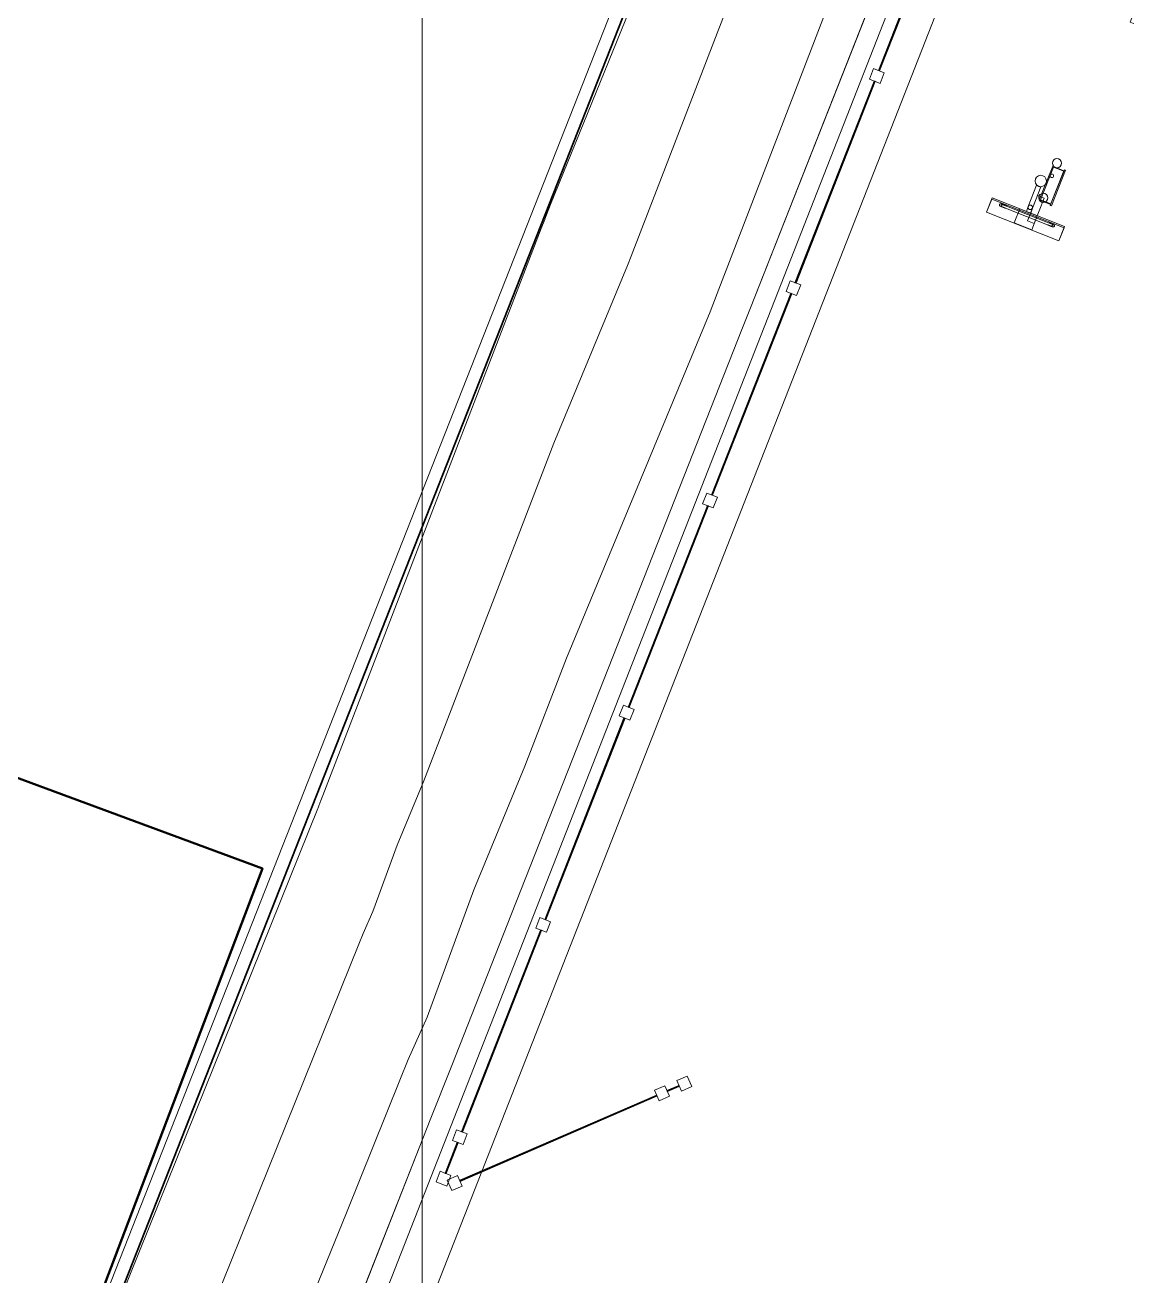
# Model space of a CAD drawing. Header units: metres. Extents: x -207 to 246, y -187 to 169.
# Drawn here: x -52 to -47.17, y -29.85 to -24.36 of the extents above; entities that cross this region are included whole.
import ezdxf

# ---------------------------------------------------------------- set-up
doc = ezdxf.new("R2010")
doc.units = ezdxf.units.M
doc.linetypes.add('Dash', pattern=[0.006, 0.003, -0.003])
for name, color, linetype, lineweight in [('A-GLAZ-CWMG', 7, 'Continuous', 9), ('C-TOPO', 7, 'Continuous', 9), ('C-TOPO-MAJR', 7, 'Continuous', 35), ('C-TOPO-MINR', 7, 'Continuous', 9), ('CERCO INTERIOR', 7, 'Continuous', 9), ('edificios', 7, 'Continuous', 50), ('grilla', 7, 'Continuous', 9), ('P-SANR-FIXT', 7, 'Continuous', 9), ('P-SANR-FIXT-HDLN', 7, 'Dash', 9), ('solera', 7, 'Continuous', 35)]:
    doc.layers.add(name, color=color, linetype=linetype, lineweight=lineweight)
doc.layers.add('PR10-ARQ-PL-001-Emplazamiento-C-1_dwg', color=7, linetype='Continuous', lineweight=9, true_color=0x767676)

# ---------------------------------------------------------------- blocks, each defined once
blk = doc.blocks.new('Circular Mullion - 5mm-2127248-PLANTA SUPERFICIES')
at = {"layer": 'A-GLAZ-CWMG'}
for p, q in [((-107.6478, -45.3968), (-107.9974, -46.2801)), ((-107.6455, -45.3977), (-107.9951, -46.281)), ((-107.9951, -46.281), (-107.6455, -45.3977)), ((-107.9927, -46.2819), (-107.6432, -45.3986)), ((-107.6455, -45.3977), (-107.6478, -45.3968)), ((-107.6432, -45.3986), (-107.6455, -45.3977)), ((-107.9974, -46.2801), (-107.9951, -46.281)), ((-107.9951, -46.281), (-107.9927, -46.2819))]:
    blk.add_line(p, q, dxfattribs=at)
blk = doc.blocks.new('Circular Mullion - 5mm-2146327-PLANTA SUPERFICIES')
at = {"layer": 'A-GLAZ-CWMG'}
for p, q in [((-50.1042, -29.2635), (-50.1575, -29.3991)), ((-50.1552, -29.4), (-50.1019, -29.2644)), ((-50.1019, -29.2644), (-50.1552, -29.4)), ((-50.1529, -29.401), (-50.0996, -29.2653)), ((-50.1019, -29.2644), (-50.1042, -29.2635)), ((-50.0996, -29.2653), (-50.1019, -29.2644)), ((-50.1575, -29.3991), (-50.1552, -29.4)), ((-50.1552, -29.4), (-50.1529, -29.401))]:
    blk.add_line(p, q, dxfattribs=at)
blk = doc.blocks.new('Rectangular Mullion - 50 x 50 mm-2128568-PLANTA SUPERFICIES')
at = {"layer": 'A-GLAZ-CWMG'}
for p, q in [((0.025, 0.025), (-0.025, 0.025)), ((-0.025, 0.025), (-0.025, -0.025)), ((0.025, -0.025), (0.025, 0.025)), ((-0.025, -0.025), (0.025, -0.025))]:
    blk.add_line(p, q, dxfattribs=at)
blk = doc.blocks.new('Rectangular Mullion - 50 x 50 mm-2128569-PLANTA SUPERFICIES')
at = {"layer": 'A-GLAZ-CWMG'}
for p, q in [((-0.025, -0.025), (-0.025, 0.025)), ((-0.025, 0.025), (0.025, 0.025)), ((0.025, 0.025), (0.025, -0.025)), ((0.025, -0.025), (-0.025, -0.025))]:
    blk.add_line(p, q, dxfattribs=at)
blk = doc.blocks.new('Quad Corner Mullion - 50x50 mm-2128572-PLANTA SUPERFICIES')
at = {"layer": 'A-GLAZ-CWMG'}
for p, q in [((0.025, 0.025), (-0.025, 0.025)), ((-0.025, 0.025), (-0.025, -0.025)), ((0.025, -0.025), (0.025, 0.025)), ((-0.025, -0.025), (0.025, -0.025))]:
    blk.add_line(p, q, dxfattribs=at)
blk = doc.blocks.new('Quad Corner Mullion - 50x50 mm-2128573-PLANTA SUPERFICIES')
at = {"layer": 'A-GLAZ-CWMG'}
for p, q in [((-0.025, -0.025), (-0.025, 0.025)), ((-0.025, 0.025), (0.025, 0.025)), ((0.025, 0.025), (0.025, -0.025)), ((0.025, -0.025), (-0.025, -0.025))]:
    blk.add_line(p, q, dxfattribs=at)
blk = doc.blocks.new('Quad Corner Mullion - 50x50 mm-2128574-PLANTA SUPERFICIES')
at = {"layer": 'A-GLAZ-CWMG'}
for p, q in [((0.025, 0.025), (-0.025, 0.025)), ((-0.025, 0.025), (-0.025, -0.025)), ((0.025, -0.025), (0.025, 0.025)), ((-0.025, -0.025), (0.025, -0.025))]:
    blk.add_line(p, q, dxfattribs=at)
blk = doc.blocks.new('Quad Corner Mullion - 50x50 mm-2128575-PLANTA SUPERFICIES')
at = {"layer": 'A-GLAZ-CWMG'}
for p, q in [((-0.025, -0.025), (-0.025, 0.025)), ((-0.025, 0.025), (0.025, 0.025)), ((0.025, 0.025), (0.025, -0.025)), ((0.025, -0.025), (-0.025, -0.025))]:
    blk.add_line(p, q, dxfattribs=at)
blk = doc.blocks.new('Circular Mullion - 5mm-2137421-PLANTA SUPERFICIES')
at = {"layer": 'A-GLAZ-CWMG'}
for p, q in [((-71.7438, -63.4451), (-72.4604, -64.0551)), ((-72.4587, -64.057), (-71.7422, -63.447)), ((-71.7422, -63.447), (-72.4587, -64.057)), ((-72.4571, -64.0589), (-71.7406, -63.4489)), ((-71.7422, -63.447), (-71.7438, -63.4451)), ((-71.7406, -63.4489), (-71.7422, -63.447)), ((-72.4604, -64.0551), (-72.4587, -64.057)), ((-72.4587, -64.057), (-72.4571, -64.0589))]:
    blk.add_line(p, q, dxfattribs=at)
blk = doc.blocks.new('Circular Mullion - 5mm-2146127-PLANTA SUPERFICIES')
at = {"layer": 'A-GLAZ-CWMG'}
for p, q in [((-49.1318, -29.014), (-49.1839, -29.0365)), ((-49.1308, -29.0162), (-49.1829, -29.0388)), ((-49.1829, -29.0388), (-49.1308, -29.0162)), ((-49.1308, -29.0162), (-49.1318, -29.014)), ((-49.1298, -29.0185), (-49.1308, -29.0162)), ((-49.1839, -29.0365), (-49.1829, -29.0388)), ((-49.1829, -29.0388), (-49.1819, -29.0411)), ((-49.1819, -29.0411), (-49.1298, -29.0185))]:
    blk.add_line(p, q, dxfattribs=at)
blk = doc.blocks.new('M_Tuberia Control-01 - M_Tuberia Control-01-2163993-PLANTA SUPERFICIES')
at = {"layer": 'P-SANR-FIXT'}
for p, q in [((0.1525, 0.1709), (0.1475, 0.1709)), ((0.1475, 0.1709), (0.2138, 0.1709)), ((0.1475, 0.1709), (0.1475, -0.1709)), ((0.1475, 0.1709), (0.1475, -0.1709)), ((0.2138, 0.1709), (0.1525, 0.1709)), ((0.1525, 0.1709), (0.1525, -0.1709)), ((0.1525, 0.1709), (0.1525, -0.1709)), ((0.2138, -0.1709), (0.2138, 0.1709)), ((0.2138, 0.1709), (0.2138, -0.1709)), ((0.1575, 0.1225), (0.1575, -0.1228)), ((0.1675, -0.1228), (0.1675, 0.1225)), ((0.0845, 0.0836), (-0.0845, 0.0836)), ((-0.0845, 0.0836), (0.0845, 0.0836)), ((-0.0845, 0.0836), (-0.0845, 0.0784)), ((-0.0845, 0.0836), (-0.0845, 0.0784)), ((0.0845, 0.0784), (-0.0845, 0.0784)), ((-0.0845, 0.0784), (0.0845, 0.0784)), ((-0.0795, 0.0784), (0.0795, 0.0784)), ((0.0795, 0.0784), (-0.0795, 0.0784)), ((-0.0795, 0.025), (-0.0795, 0.0784)), ((-0.0795, 0.0784), (-0.0795, 0.025)), ((-0.077, 0.0784), (-0.077, 0.0294)), ((-0.077, 0.0294), (-0.077, 0.0784)), ((0.077, 0.0784), (-0.077, 0.0784)), ((-0.077, 0.0784), (0.077, 0.0784)), ((0.077, 0.0294), (0.077, 0.0784)), ((0.077, 0.0294), (0.077, 0.0784)), ((0.0795, 0.0784), (0.0795, 0.025)), ((0.0795, 0.0784), (0.0795, 0.025)), ((0.0845, 0.0784), (0.0845, 0.0836)), ((0.0845, 0.0836), (0.0845, 0.0784)), ((0.1573, 0.099), (0.1573, -0.0993)), ((0.1677, -0.0993), (0.1677, 0.099)), ((-0.0795, 0.025), (0.0795, 0.025)), ((0.0795, 0.025), (-0.0795, 0.025)), ((-0.077, 0.0294), (0.077, 0.0294)), ((0.077, 0.0294), (-0.077, 0.0294)), ((0.1244, 0.01), (0.0229, 0.01)), ((0.1244, 0.01), (0.0229, 0.01)), ((0.1841, 0.0423), (0.0646, 0.0423)), ((0.0646, 0.0423), (0.1841, 0.0423)), ((0.0646, 0.0423), (0.0646, 0.0103)), ((0.0646, 0.0423), (0.0646, 0.0103)), ((0.1841, 0.0103), (0.0646, 0.0103)), ((0.0646, 0.0103), (0.1841, 0.0103)), ((0.1475, 0.0111), (0.1244, 0.0111)), ((0.1244, 0.0111), (0.1244, 0.01)), ((0.2138, 0.0423), (0.1475, 0.0423)), ((0.1475, 0.0423), (0.2138, 0.0423)), ((0.1475, 0.0423), (0.1475, -0.0401)), ((0.1475, 0.0423), (0.1475, -0.0401)), ((0.1475, 0.0011), (0.1475, 0.0111)), ((0.1475, -0.0089), (0.1475, 0.0011)), ((0.1841, 0.0103), (0.1841, 0.0423)), ((0.1841, 0.0423), (0.1841, 0.0103)), ((0.2138, -0.0401), (0.2138, 0.0423)), ((0.2138, 0.0423), (0.2138, -0.0401)), ((0.0229, -0.01), (0.1244, -0.01)), ((0.0229, -0.01), (0.1244, -0.01)), ((0.129, -0.0089), (0.1475, -0.0089)), ((0.2138, -0.0401), (0.1475, -0.0401)), ((0.1475, -0.0401), (0.2138, -0.0401)), ((0.2138, -0.1709), (0.1475, -0.1709)), ((0.1475, -0.1709), (0.1525, -0.1709)), ((0.1525, -0.1709), (0.2138, -0.1709))]:
    blk.add_line(p, q, dxfattribs=at)
at = {"layer": 'P-SANR-FIXT', "flags": 128}
for points in [[(0.1573, 0.124), (0.1573, 0.124), (0.1573, 0.1239), (0.1573, 0.1238), (0.1573, 0.1237), (0.1573, 0.1235), (0.1573, 0.1233), (0.1573, 0.123), (0.1573, 0.1227), (0.1573, 0.1224), (0.1573, 0.122), (0.1573, 0.1216), (0.1573, 0.1212), (0.1573, 0.1207), (0.1573, 0.1202), (0.1573, 0.1196), (0.1573, 0.1191), (0.1573, 0.1184), (0.1573, 0.1178), (0.1573, 0.1171), (0.1573, 0.1164), (0.1573, 0.1157), (0.1573, 0.1149), (0.1573, 0.1142), (0.1573, 0.1133), (0.1573, 0.1125), (0.1573, 0.1117), (0.1573, 0.1108), (0.1573, 0.1099), (0.1573, 0.109), (0.1573, 0.1081), (0.1573, 0.1071), (0.1573, 0.1062), (0.1573, 0.1052), (0.1573, 0.1042), (0.1573, 0.1033), (0.1573, 0.1023), (0.1573, 0.1013), (0.1573, 0.1003), (0.1573, 0.0993), (0.1573, 0.099)], [(0.1677, 0.099), (0.1677, 0.1), (0.1677, 0.101), (0.1677, 0.102), (0.1677, 0.103), (0.1677, 0.104), (0.1677, 0.1049), (0.1677, 0.1059), (0.1677, 0.1069), (0.1677, 0.1078), (0.1677, 0.1087), (0.1677, 0.1097), (0.1677, 0.1105), (0.1677, 0.1114), (0.1677, 0.1123), (0.1677, 0.1131), (0.1677, 0.1139), (0.1677, 0.1147), (0.1677, 0.1155), (0.1677, 0.1162), (0.1677, 0.1169), (0.1677, 0.1176), (0.1677, 0.1183), (0.1677, 0.1189), (0.1677, 0.1195), (0.1677, 0.12), (0.1677, 0.1206), (0.1677, 0.1211), (0.1677, 0.1215), (0.1677, 0.1219), (0.1677, 0.1223), (0.1677, 0.1226), (0.1677, 0.123), (0.1677, 0.1232), (0.1677, 0.1235), (0.1677, 0.1236), (0.1677, 0.1238), (0.1677, 0.1239), (0.1677, 0.124), (0.1677, 0.124)], [(0.1573, -0.0993), (0.1573, -0.1003), (0.1573, -0.1013), (0.1573, -0.1023), (0.1573, -0.1033), (0.1573, -0.1042), (0.1573, -0.1052), (0.1573, -0.1062), (0.1573, -0.1071), (0.1573, -0.1081), (0.1573, -0.109), (0.1573, -0.1099), (0.1573, -0.1108), (0.1573, -0.1117), (0.1573, -0.1126), (0.1573, -0.1134), (0.1573, -0.1142), (0.1573, -0.115), (0.1573, -0.1158), (0.1573, -0.1165), (0.1573, -0.1172), (0.1573, -0.1179), (0.1573, -0.1185), (0.1573, -0.1192), (0.1573, -0.1198), (0.1573, -0.1203), (0.1573, -0.1208), (0.1573, -0.1213), (0.1573, -0.1218), (0.1573, -0.1222), (0.1573, -0.1226), (0.1573, -0.1229), (0.1573, -0.1232), (0.1573, -0.1235), (0.1573, -0.1237), (0.1573, -0.1239), (0.1573, -0.1241), (0.1573, -0.1242), (0.1573, -0.1242), (0.1573, -0.1243)], [(0.1677, -0.1243), (0.1677, -0.1243), (0.1677, -0.1242), (0.1677, -0.1241), (0.1677, -0.124), (0.1677, -0.1238), (0.1677, -0.1236), (0.1677, -0.1233), (0.1677, -0.123), (0.1677, -0.1227), (0.1677, -0.1223), (0.1677, -0.1219), (0.1677, -0.1215), (0.1677, -0.121), (0.1677, -0.1205), (0.1677, -0.1199), (0.1677, -0.1193), (0.1677, -0.1187), (0.1677, -0.1181), (0.1677, -0.1174), (0.1677, -0.1167), (0.1677, -0.116), (0.1677, -0.1152), (0.1677, -0.1144), (0.1677, -0.1136), (0.1677, -0.1128), (0.1677, -0.1119), (0.1677, -0.1111), (0.1677, -0.1102), (0.1677, -0.1093), (0.1677, -0.1083), (0.1677, -0.1074), (0.1677, -0.1064), (0.1677, -0.1055), (0.1677, -0.1045), (0.1677, -0.1035), (0.1677, -0.1025), (0.1677, -0.1015), (0.1677, -0.1005), (0.1677, -0.0995), (0.1677, -0.0993)]]:
    blk.add_lwpolyline(points, dxfattribs=at)
at = {"layer": 'P-SANR-FIXT'}
for centre, radius, start, end in [((0.1625, 0.124), 0.00518, 90, 270), ((0.1625, 0.124), 0.00518, 270, 90), ((-0.099, 0.0375), 0.02, 0, 180), ((-0.099, 0.0375), 0.02, 360, 180), ((0.0646, 0.0375), 0.02, 0, 180), ((0.0646, 0.0375), 0.02, 0, 180), ((-0.099, 0.0375), 0.02, 180, 360), ((-0.099, 0.0375), 0.02, 180, 360), ((-0.0394, 0.0375), 0.0075, 0, 180), ((-0.0394, 0.0375), 0.0075, 0, 180), ((-0.0394, 0.0375), 0.0075, 180, 360), ((-0.0394, 0.0375), 0.0075, 180, 0), ((0, 0), 0.025, 0, 180), ((0, 0), 0.025, 0, 180), ((0, 0), 0.025, 180, 360), ((0, 0), 0.025, 180, 0), ((0.0646, 0.0375), 0.02, 180, 360), ((0.0646, 0.0375), 0.02, 180, 0), ((0.1244, 0), 0.01, 0, 180), ((0.1244, 0), 0.01, 0, 180), ((0.1244, 0), 0.01, 180, 360), ((0.1244, 0), 0.01, 180, 0), ((0.1625, -0.1243), 0.00518, 90, 270), ((0.1625, -0.1243), 0.00518, 270, 90)]:
    blk.add_arc(centre, radius, start, end, dxfattribs=at)
for points, knots in [([(0.1625, 0.1188), (0.1622, 0.1188), (0.1617, 0.1189), (0.161, 0.119), (0.1606, 0.1192), (0.1602, 0.1194), (0.1598, 0.1196), (0.1595, 0.1198), (0.1591, 0.1201), (0.1588, 0.1203), (0.1586, 0.1206), (0.1584, 0.1209), (0.1582, 0.1211), (0.1581, 0.1212), (0.158, 0.1214), (0.1579, 0.1216), (0.1578, 0.1219), (0.1577, 0.1221), (0.1576, 0.1223), (0.1576, 0.1224), (0.1576, 0.1224), (0.1575, 0.1225), (0.1575, 0.1225), (0.1575, 0.1225), (0.1576, 0.1224), (0.1576, 0.1224), (0.1576, 0.1223), (0.1577, 0.1221), (0.1578, 0.1219), (0.1579, 0.1216), (0.158, 0.1214), (0.1581, 0.1212), (0.1582, 0.1211), (0.1584, 0.1209), (0.1586, 0.1206), (0.1588, 0.1203), (0.1591, 0.1201), (0.1595, 0.1198), (0.1598, 0.1196), (0.1602, 0.1194), (0.1606, 0.1192), (0.161, 0.119), (0.1617, 0.1189), (0.1622, 0.1188), (0.1625, 0.1188)], [0, 0, 0, 0, 0.055556, 0.083333, 0.111111, 0.138889, 0.166667, 0.194444, 0.222222, 0.25, 0.277778, 0.305556, 0.319444, 0.333333, 0.347222, 0.361111, 0.388889, 0.416667, 0.430556, 0.444444, 0.458333, 0.472222, 0.5, 0.527778, 0.541667, 0.555556, 0.569444, 0.583333, 0.611111, 0.638889, 0.652778, 0.666667, 0.680556, 0.694444, 0.722222, 0.75, 0.777778, 0.805556, 0.833333, 0.861111, 0.888889, 0.916667, 0.944444, 1, 1, 1, 1]), ([(0.1625, 0.1188), (0.1628, 0.1188), (0.1633, 0.1189), (0.164, 0.119), (0.1644, 0.1192), (0.1648, 0.1194), (0.1652, 0.1196), (0.1655, 0.1198), (0.1659, 0.1201), (0.1662, 0.1203), (0.1664, 0.1206), (0.1666, 0.1209), (0.1668, 0.1211), (0.1669, 0.1212), (0.167, 0.1214), (0.1671, 0.1216), (0.1672, 0.1219), (0.1673, 0.1221), (0.1674, 0.1223), (0.1674, 0.1224), (0.1674, 0.1224), (0.1675, 0.1225), (0.1675, 0.1225), (0.1675, 0.1225), (0.1674, 0.1224), (0.1674, 0.1224), (0.1674, 0.1223), (0.1673, 0.1221), (0.1672, 0.1219), (0.1671, 0.1216), (0.167, 0.1214), (0.1669, 0.1212), (0.1668, 0.1211), (0.1666, 0.1209), (0.1664, 0.1206), (0.1662, 0.1203), (0.1659, 0.1201), (0.1655, 0.1198), (0.1652, 0.1196), (0.1648, 0.1194), (0.1644, 0.1192), (0.164, 0.119), (0.1633, 0.1189), (0.1628, 0.1188), (0.1625, 0.1188)], [0, 0, 0, 0, 0.055556, 0.083333, 0.111111, 0.138889, 0.166667, 0.194444, 0.222222, 0.25, 0.277778, 0.305556, 0.319444, 0.333333, 0.347222, 0.361111, 0.388889, 0.416667, 0.430556, 0.444444, 0.458333, 0.472222, 0.5, 0.527778, 0.541667, 0.555556, 0.569444, 0.583333, 0.611111, 0.638889, 0.652778, 0.666667, 0.680556, 0.694444, 0.722222, 0.75, 0.777778, 0.805556, 0.833333, 0.861111, 0.888889, 0.916667, 0.944444, 1, 1, 1, 1]), ([(0.025, 0), (0.025, 0.0008), (0.0249, 0.0023), (0.0245, 0.0051), (0.0239, 0.0073), (0.0234, 0.0088), (0.0232, 0.0094), (0.023, 0.0097), (0.0229, 0.0099), (0.0229, 0.01), (0.0229, 0.01)], [0, 0, 0, 0, 0.142857, 0.285714, 0.571429, 0.678571, 0.785714, 0.839286, 0.892857, 1, 1, 1, 1]), ([(0.0229, 0.01), (0.0229, 0.01), (0.023, 0.0098), (0.0234, 0.0088), (0.0242, 0.0067), (0.0248, 0.0034), (0.025, 0.0012), (0.025, 0)], [0, 0, 0, 0, 0.142857, 0.285714, 0.571429, 0.785714, 1, 1, 1, 1]), ([(0.025, 0), (0.025, 0.0008), (0.0249, 0.0023), (0.0245, 0.0051), (0.0239, 0.0073), (0.0234, 0.0088), (0.0232, 0.0094), (0.023, 0.0097), (0.0229, 0.0099), (0.0229, 0.01), (0.0229, 0.01)], [0, 0, 0, 0, 0.142857, 0.285714, 0.571429, 0.678571, 0.785714, 0.839286, 0.892857, 1, 1, 1, 1]), ([(0.0229, 0.01), (0.0229, 0.01), (0.023, 0.0098), (0.0234, 0.0088), (0.0242, 0.0067), (0.0248, 0.0034), (0.025, 0.0012), (0.025, 0)], [0, 0, 0, 0, 0.142857, 0.285714, 0.571429, 0.785714, 1, 1, 1, 1]), ([(0.025, 0), (0.025, -0.0008), (0.0249, -0.0023), (0.0245, -0.0051), (0.0239, -0.0073), (0.0234, -0.0088), (0.0232, -0.0094), (0.023, -0.0097), (0.0229, -0.0099), (0.0229, -0.01), (0.0229, -0.01)], [0, 0, 0, 0, 0.142857, 0.285714, 0.571429, 0.678571, 0.785714, 0.839286, 0.892857, 1, 1, 1, 1]), ([(0.0229, -0.01), (0.0229, -0.01), (0.023, -0.0098), (0.0234, -0.0088), (0.0242, -0.0067), (0.0248, -0.0034), (0.025, -0.0012), (0.025, 0)], [0, 0, 0, 0, 0.142857, 0.285714, 0.571429, 0.785714, 1, 1, 1, 1]), ([(0.025, 0), (0.025, -0.0008), (0.0249, -0.0023), (0.0245, -0.0051), (0.0239, -0.0073), (0.0234, -0.0088), (0.0232, -0.0094), (0.023, -0.0097), (0.0229, -0.0099), (0.0229, -0.01), (0.0229, -0.01)], [0, 0, 0, 0, 0.142857, 0.285714, 0.571429, 0.678571, 0.785714, 0.839286, 0.892857, 1, 1, 1, 1]), ([(0.0229, -0.01), (0.0229, -0.01), (0.023, -0.0098), (0.0234, -0.0088), (0.0242, -0.0067), (0.0248, -0.0034), (0.025, -0.0012), (0.025, 0)], [0, 0, 0, 0, 0.142857, 0.285714, 0.571429, 0.785714, 1, 1, 1, 1]), ([(0.1144, 0), (0.1144, 0.0005), (0.1144, 0.0011), (0.1146, 0.002), (0.1147, 0.0027), (0.1149, 0.0033), (0.1151, 0.0039), (0.1154, 0.0045), (0.1157, 0.005), (0.116, 0.0055), (0.1164, 0.006), (0.1167, 0.0065), (0.1171, 0.0069), (0.1175, 0.0073), (0.118, 0.0078), (0.1186, 0.0082), (0.1192, 0.0086), (0.1198, 0.0089), (0.1209, 0.0094), (0.1224, 0.0099), (0.1237, 0.01), (0.1244, 0.01)], [0, 0, 0, 0, 0.071429, 0.107143, 0.142857, 0.178571, 0.214286, 0.25, 0.285714, 0.321429, 0.357143, 0.392857, 0.428571, 0.464286, 0.5, 0.571429, 0.607143, 0.642857, 0.714286, 0.857143, 1, 1, 1, 1]), ([(0.1244, 0.01), (0.1237, 0.01), (0.1224, 0.0099), (0.1209, 0.0094), (0.1198, 0.0089), (0.1192, 0.0086), (0.1188, 0.0083), (0.1183, 0.008), (0.1179, 0.0076), (0.1175, 0.0073), (0.1171, 0.0069), (0.1167, 0.0065), (0.1164, 0.006), (0.116, 0.0055), (0.1157, 0.005), (0.1154, 0.0045), (0.1151, 0.0039), (0.1149, 0.0033), (0.1147, 0.0027), (0.1146, 0.002), (0.1144, 0.0011), (0.1144, 0.0005), (0.1144, 0)], [0, 0, 0, 0, 0.142857, 0.285714, 0.357143, 0.392857, 0.428571, 0.464286, 0.5, 0.535714, 0.571429, 0.607143, 0.642857, 0.678571, 0.714286, 0.75, 0.785714, 0.821429, 0.857143, 0.892857, 0.928571, 1, 1, 1, 1]), ([(0.1144, 0), (0.1144, 0.0005), (0.1144, 0.0011), (0.1146, 0.002), (0.1147, 0.0027), (0.1149, 0.0033), (0.1151, 0.0039), (0.1154, 0.0045), (0.1157, 0.005), (0.116, 0.0055), (0.1164, 0.006), (0.1167, 0.0065), (0.1171, 0.0069), (0.1175, 0.0073), (0.118, 0.0078), (0.1186, 0.0082), (0.1192, 0.0086), (0.1198, 0.0089), (0.1209, 0.0094), (0.1224, 0.0099), (0.1237, 0.01), (0.1244, 0.01)], [0, 0, 0, 0, 0.071429, 0.107143, 0.142857, 0.178571, 0.214286, 0.25, 0.285714, 0.321429, 0.357143, 0.392857, 0.428571, 0.464286, 0.5, 0.571429, 0.607143, 0.642857, 0.714286, 0.857143, 1, 1, 1, 1]), ([(0.1244, 0.01), (0.1237, 0.01), (0.1224, 0.0099), (0.1209, 0.0094), (0.1198, 0.0089), (0.1192, 0.0086), (0.1188, 0.0083), (0.1183, 0.008), (0.1179, 0.0076), (0.1175, 0.0073), (0.1171, 0.0069), (0.1167, 0.0065), (0.1164, 0.006), (0.116, 0.0055), (0.1157, 0.005), (0.1154, 0.0045), (0.1151, 0.0039), (0.1149, 0.0033), (0.1147, 0.0027), (0.1146, 0.002), (0.1144, 0.0011), (0.1144, 0.0005), (0.1144, 0)], [0, 0, 0, 0, 0.142857, 0.285714, 0.357143, 0.392857, 0.428571, 0.464286, 0.5, 0.535714, 0.571429, 0.607143, 0.642857, 0.678571, 0.714286, 0.75, 0.785714, 0.821429, 0.857143, 0.892857, 0.928571, 1, 1, 1, 1]), ([(0.1343, 0.0011), (0.1342, 0.0016), (0.1341, 0.0022), (0.1339, 0.003), (0.1337, 0.0036), (0.1334, 0.0042), (0.1332, 0.0048), (0.1329, 0.0052), (0.1327, 0.0056), (0.1325, 0.0058), (0.1323, 0.0061), (0.1321, 0.0064), (0.1318, 0.0067), (0.1314, 0.0071), (0.1311, 0.0074), (0.1309, 0.0075), (0.1307, 0.0077), (0.1304, 0.008), (0.13, 0.0082), (0.1296, 0.0085), (0.1293, 0.0087), (0.1292, 0.0088), (0.1291, 0.0088), (0.1289, 0.0089), (0.1288, 0.009), (0.1285, 0.0091), (0.128, 0.0093), (0.1276, 0.0095), (0.1272, 0.0096), (0.1269, 0.0097), (0.1266, 0.0098), (0.1262, 0.0098), (0.1255, 0.01), (0.1248, 0.01), (0.1244, 0.01)], [0, 0, 0, 0, 0.083333, 0.125, 0.166667, 0.208333, 0.25, 0.291667, 0.3125, 0.333333, 0.354167, 0.375, 0.416667, 0.458333, 0.479167, 0.5, 0.520833, 0.541667, 0.583333, 0.625, 0.645833, 0.65625, 0.666667, 0.677083, 0.6875, 0.708333, 0.75, 0.791667, 0.8125, 0.833333, 0.854167, 0.875, 0.916667, 1, 1, 1, 1]), ([(0.1244, 0.01), (0.1248, 0.01), (0.1255, 0.01), (0.1262, 0.0098), (0.1266, 0.0098), (0.1269, 0.0097), (0.1272, 0.0096), (0.1276, 0.0095), (0.128, 0.0093), (0.1285, 0.0091), (0.1288, 0.009), (0.1289, 0.0089), (0.1291, 0.0088), (0.1292, 0.0088), (0.1293, 0.0087), (0.1296, 0.0085), (0.13, 0.0082), (0.1304, 0.008), (0.1307, 0.0077), (0.1309, 0.0075), (0.1311, 0.0074), (0.1314, 0.0071), (0.1318, 0.0067), (0.1321, 0.0064), (0.1323, 0.0061), (0.1325, 0.0058), (0.1327, 0.0056), (0.1329, 0.0052), (0.1332, 0.0048), (0.1334, 0.0042), (0.1337, 0.0036), (0.1339, 0.003), (0.1341, 0.0022), (0.1342, 0.0016), (0.1343, 0.0011)], [0, 0, 0, 0, 0.083333, 0.125, 0.145833, 0.166667, 0.1875, 0.208333, 0.25, 0.291667, 0.3125, 0.322917, 0.333333, 0.34375, 0.354167, 0.375, 0.416667, 0.458333, 0.479167, 0.5, 0.520833, 0.541667, 0.583333, 0.625, 0.645833, 0.666667, 0.6875, 0.708333, 0.75, 0.791667, 0.833333, 0.875, 0.916667, 1, 1, 1, 1]), ([(0.1344, 0), (0.1344, -0.0006), (0.1343, -0.0015), (0.134, -0.0025), (0.1337, -0.0036), (0.1332, -0.0047), (0.1324, -0.0059), (0.1317, -0.0068), (0.1312, -0.0073), (0.1309, -0.0075), (0.1307, -0.0077), (0.1305, -0.0079), (0.1302, -0.0081), (0.1299, -0.0084), (0.1295, -0.0086), (0.1293, -0.0087), (0.1292, -0.0087), (0.1291, -0.0088), (0.129, -0.0088), (0.129, -0.0089), (0.129, -0.0088), (0.1291, -0.0088), (0.1292, -0.0087), (0.1293, -0.0087), (0.1295, -0.0086), (0.1299, -0.0084), (0.1302, -0.0081), (0.1305, -0.0079), (0.1307, -0.0077), (0.1309, -0.0075), (0.1312, -0.0073), (0.1317, -0.0068), (0.1324, -0.0059), (0.1332, -0.0047), (0.1337, -0.0036), (0.134, -0.0025), (0.1343, -0.0015), (0.1344, -0.0006), (0.1344, 0)], [0, 0, 0, 0, 0.055556, 0.083333, 0.111111, 0.166667, 0.222222, 0.277778, 0.305556, 0.319444, 0.333333, 0.347222, 0.361111, 0.388889, 0.416667, 0.430556, 0.444444, 0.458333, 0.472222, 0.5, 0.527778, 0.541667, 0.555556, 0.569444, 0.583333, 0.611111, 0.638889, 0.652778, 0.666667, 0.680556, 0.694444, 0.722222, 0.777778, 0.833333, 0.888889, 0.916667, 0.944444, 1, 1, 1, 1]), ([(0.1244, -0.01), (0.1237, -0.01), (0.1224, -0.0099), (0.1209, -0.0094), (0.1198, -0.0089), (0.1192, -0.0086), (0.1188, -0.0083), (0.1183, -0.008), (0.1179, -0.0076), (0.1175, -0.0073), (0.1171, -0.0069), (0.1167, -0.0065), (0.1164, -0.006), (0.116, -0.0055), (0.1157, -0.005), (0.1154, -0.0045), (0.1151, -0.0039), (0.1149, -0.0033), (0.1147, -0.0027), (0.1146, -0.002), (0.1144, -0.0011), (0.1144, -0.0005), (0.1144, 0)], [0, 0, 0, 0, 0.142857, 0.285714, 0.357143, 0.392857, 0.428571, 0.464286, 0.5, 0.535714, 0.571429, 0.607143, 0.642857, 0.678571, 0.714286, 0.75, 0.785714, 0.821429, 0.857143, 0.892857, 0.928571, 1, 1, 1, 1]), ([(0.1144, 0), (0.1144, -0.0005), (0.1144, -0.0011), (0.1146, -0.002), (0.1147, -0.0027), (0.1149, -0.0033), (0.1151, -0.0039), (0.1154, -0.0045), (0.1157, -0.005), (0.116, -0.0055), (0.1164, -0.006), (0.1167, -0.0065), (0.1171, -0.0069), (0.1175, -0.0073), (0.118, -0.0078), (0.1186, -0.0082), (0.1192, -0.0086), (0.1198, -0.0089), (0.1209, -0.0094), (0.1224, -0.0099), (0.1237, -0.01), (0.1244, -0.01)], [0, 0, 0, 0, 0.071429, 0.107143, 0.142857, 0.178571, 0.214286, 0.25, 0.285714, 0.321429, 0.357143, 0.392857, 0.428571, 0.464286, 0.5, 0.571429, 0.607143, 0.642857, 0.714286, 0.857143, 1, 1, 1, 1]), ([(0.1144, 0), (0.1144, -0.0005), (0.1144, -0.0011), (0.1146, -0.002), (0.1147, -0.0027), (0.1149, -0.0033), (0.1151, -0.0039), (0.1154, -0.0045), (0.1157, -0.005), (0.116, -0.0055), (0.1164, -0.006), (0.1167, -0.0065), (0.1171, -0.0069), (0.1175, -0.0073), (0.118, -0.0078), (0.1186, -0.0082), (0.1192, -0.0086), (0.1198, -0.0089), (0.1209, -0.0094), (0.1224, -0.0099), (0.1237, -0.01), (0.1244, -0.01)], [0, 0, 0, 0, 0.071429, 0.107143, 0.142857, 0.178571, 0.214286, 0.25, 0.285714, 0.321429, 0.357143, 0.392857, 0.428571, 0.464286, 0.5, 0.571429, 0.607143, 0.642857, 0.714286, 0.857143, 1, 1, 1, 1]), ([(0.1244, -0.01), (0.1237, -0.01), (0.1224, -0.0099), (0.1209, -0.0094), (0.1198, -0.0089), (0.1192, -0.0086), (0.1188, -0.0083), (0.1183, -0.008), (0.1179, -0.0076), (0.1175, -0.0073), (0.1171, -0.0069), (0.1167, -0.0065), (0.1164, -0.006), (0.116, -0.0055), (0.1157, -0.005), (0.1154, -0.0045), (0.1151, -0.0039), (0.1149, -0.0033), (0.1147, -0.0027), (0.1146, -0.002), (0.1144, -0.0011), (0.1144, -0.0005), (0.1144, 0)], [0, 0, 0, 0, 0.142857, 0.285714, 0.357143, 0.392857, 0.428571, 0.464286, 0.5, 0.535714, 0.571429, 0.607143, 0.642857, 0.678571, 0.714286, 0.75, 0.785714, 0.821429, 0.857143, 0.892857, 0.928571, 1, 1, 1, 1]), ([(0.1625, -0.1191), (0.1622, -0.1191), (0.1617, -0.1191), (0.161, -0.1193), (0.1606, -0.1194), (0.1602, -0.1196), (0.1598, -0.1198), (0.1595, -0.1201), (0.1591, -0.1203), (0.1588, -0.1206), (0.1586, -0.1209), (0.1584, -0.1211), (0.1582, -0.1213), (0.1581, -0.1215), (0.158, -0.1216), (0.1579, -0.1218), (0.1578, -0.1221), (0.1577, -0.1224), (0.1576, -0.1225), (0.1576, -0.1226), (0.1576, -0.1227), (0.1575, -0.1228), (0.1575, -0.1228), (0.1575, -0.1228), (0.1576, -0.1227), (0.1576, -0.1226), (0.1576, -0.1225), (0.1577, -0.1224), (0.1578, -0.1221), (0.1579, -0.1218), (0.158, -0.1216), (0.1581, -0.1215), (0.1582, -0.1213), (0.1584, -0.1211), (0.1586, -0.1209), (0.1588, -0.1206), (0.1591, -0.1203), (0.1595, -0.1201), (0.1598, -0.1198), (0.1602, -0.1196), (0.1606, -0.1194), (0.161, -0.1193), (0.1617, -0.1191), (0.1622, -0.1191), (0.1625, -0.1191)], [0, 0, 0, 0, 0.055556, 0.083333, 0.111111, 0.138889, 0.166667, 0.194444, 0.222222, 0.25, 0.277778, 0.305556, 0.319444, 0.333333, 0.347222, 0.361111, 0.388889, 0.416667, 0.430556, 0.444444, 0.458333, 0.472222, 0.5, 0.527778, 0.541667, 0.555556, 0.569444, 0.583333, 0.611111, 0.638889, 0.652778, 0.666667, 0.680556, 0.694444, 0.722222, 0.75, 0.777778, 0.805556, 0.833333, 0.861111, 0.888889, 0.916667, 0.944444, 1, 1, 1, 1]), ([(0.1625, -0.1191), (0.1628, -0.1191), (0.1633, -0.1191), (0.164, -0.1193), (0.1644, -0.1194), (0.1648, -0.1196), (0.1652, -0.1198), (0.1655, -0.1201), (0.1659, -0.1203), (0.1662, -0.1206), (0.1664, -0.1209), (0.1666, -0.1211), (0.1668, -0.1213), (0.1669, -0.1215), (0.167, -0.1216), (0.1671, -0.1218), (0.1672, -0.1221), (0.1673, -0.1224), (0.1674, -0.1225), (0.1674, -0.1226), (0.1674, -0.1227), (0.1675, -0.1228), (0.1675, -0.1228), (0.1675, -0.1228), (0.1674, -0.1227), (0.1674, -0.1226), (0.1674, -0.1225), (0.1673, -0.1224), (0.1672, -0.1221), (0.1671, -0.1218), (0.167, -0.1216), (0.1669, -0.1215), (0.1668, -0.1213), (0.1666, -0.1211), (0.1664, -0.1209), (0.1662, -0.1206), (0.1659, -0.1203), (0.1655, -0.1201), (0.1652, -0.1198), (0.1648, -0.1196), (0.1644, -0.1194), (0.164, -0.1193), (0.1633, -0.1191), (0.1628, -0.1191), (0.1625, -0.1191)], [0, 0, 0, 0, 0.055556, 0.083333, 0.111111, 0.138889, 0.166667, 0.194444, 0.222222, 0.25, 0.277778, 0.305556, 0.319444, 0.333333, 0.347222, 0.361111, 0.388889, 0.416667, 0.430556, 0.444444, 0.458333, 0.472222, 0.5, 0.527778, 0.541667, 0.555556, 0.569444, 0.583333, 0.611111, 0.638889, 0.652778, 0.666667, 0.680556, 0.694444, 0.722222, 0.75, 0.777778, 0.805556, 0.833333, 0.861111, 0.888889, 0.916667, 0.944444, 1, 1, 1, 1])]:
    blk.add_open_spline(points, degree=3, knots=knots, dxfattribs=at)
for points in [[(0.1344, 0), (0.1344, 0.0002), (0.1343, 0.0006), (0.1343, 0.0009), (0.1343, 0.0011)], [(0.1343, 0.0011), (0.1343, 0.0009), (0.1343, 0.0006), (0.1344, 0.0002), (0.1344, 0)]]:
    blk.add_open_spline(points, degree=3, dxfattribs=at)
blk = doc.blocks.new('M_Tuberia Alimentación-01 - M_Tuberia Alimentación-01-2152466-PLANTA SUPERFICIES')
at = {"layer": 'P-SANR-FIXT'}
for p, q in [((-0.2485, 0.3201), (-0.2551, 0.3201)), ((-0.2551, 0.3201), (-0.2551, 0.2959)), ((-0.2551, 0.0118), (-0.2551, 0.3169)), ((-0.2485, 0.3169), (-0.2551, 0.3169)), ((-0.2551, 0.2959), (-0.2551, -0.0196)), ((-0.2485, 0.2959), (-0.2485, 0.3201)), ((-0.2485, 0.3169), (-0.2485, 0.0118)), ((-0.2485, -0.0196), (-0.2485, 0.2959)), ((-0.2162, 0.0647), (-0.2485, 0.0647)), ((-0.2485, 0), (-0.2485, 0.0647)), ((-0.2162, 0.0647), (-0.2162, 0)), ((0.2154, 0.1), (0.1059, 0.1)), ((0.2154, 0), (0.2154, 0.1)), ((0.6388, 0.09), (0.2154, 0.09)), ((0.2154, 0), (0.2154, 0.09)), ((0.6388, 0.09), (0.6388, 0)), ((-0.2551, 0.0118), (-0.2551, -0.025)), ((-0.2551, 0.0118), (-0.2485, 0.0118)), ((-0.2485, -0.025), (-0.2485, 0.0118)), ((-0.2485, -0.0647), (-0.2485, 0)), ((-0.1681, 0.0296), (-0.2162, 0.0296)), ((-0.2162, 0), (-0.2162, 0.0296)), ((-0.2162, 0), (-0.2162, -0.0647)), ((-0.1681, 0.0296), (-0.1681, 0)), ((-0.1681, 0), (-0.1681, -0.0296)), ((0.2154, -0.1), (0.2154, 0)), ((0.2154, -0.09), (0.2154, 0)), ((0.6388, 0), (0.6388, -0.09)), ((-0.2551, -0.0196), (-0.2485, -0.0196)), ((-0.2551, -0.025), (-0.2485, -0.025)), ((-0.2162, -0.0296), (-0.2162, 0)), ((-0.2162, -0.0296), (-0.1681, -0.0296)), ((-0.2485, -0.0647), (-0.2162, -0.0647)), ((0.1059, -0.1), (0.2154, -0.1)), ((0.2154, -0.09), (0.6388, -0.09))]:
    blk.add_line(p, q, dxfattribs=at)
at = {"layer": 'P-SANR-FIXT', "flags": 128}
for points in [[(0.1059, 0.1), (0.1017, 0.1), (0.0974, 0.1), (0.0932, 0.1), (0.089, 0.1), (0.0849, 0.1), (0.0807, 0.1), (0.0766, 0.1), (0.0726, 0.1), (0.0686, 0.1), (0.0647, 0.1), (0.0608, 0.1), (0.057, 0.1), (0.0533, 0.1), (0.0496, 0.1), (0.0461, 0.1), (0.0427, 0.1), (0.0393, 0.1), (0.0361, 0.1), (0.0329, 0.1), (0.0299, 0.1), (0.027, 0.1), (0.0243, 0.1), (0.0216, 0.1), (0.0191, 0.1), (0.0168, 0.1), (0.0146, 0.1), (0.0125, 0.1), (0.0106, 0.1), (0.0088, 0.1), (0.0072, 0.1), (0.0057, 0.1), (0.0044, 0.1), (0.0033, 0.1), (0.0023, 0.1), (0.0015, 0.1), (0.0009, 0.1), (0.0004, 0.1), (0.0001, 0.1), (0, 0.1)], [(0, -0.1), (0.0001, -0.1), (0.0003, -0.1), (0.0008, -0.1), (0.0014, -0.1), (0.0021, -0.1), (0.003, -0.1), (0.0041, -0.1), (0.0054, -0.1), (0.0068, -0.1), (0.0084, -0.1), (0.0101, -0.1), (0.012, -0.1), (0.014, -0.1), (0.0162, -0.1), (0.0185, -0.1), (0.021, -0.1), (0.0236, -0.1), (0.0263, -0.1), (0.0291, -0.1), (0.0321, -0.1), (0.0352, -0.1), (0.0384, -0.1), (0.0417, -0.1), (0.0452, -0.1), (0.0487, -0.1), (0.0523, -0.1), (0.056, -0.1), (0.0598, -0.1), (0.0636, -0.1), (0.0675, -0.1), (0.0715, -0.1), (0.0755, -0.1), (0.0796, -0.1), (0.0837, -0.1), (0.0879, -0.1), (0.0921, -0.1), (0.0963, -0.1), (0.1005, -0.1), (0.1047, -0.1), (0.1059, -0.1)]]:
    blk.add_lwpolyline(points, dxfattribs=at)
at = {"layer": 'P-SANR-FIXT'}
for radius, start, end in [(0.1685, 360, 180), (0.1685, 360, 180), (0.1685, 360, 180), (0.1685, 360, 180), (0.1685, 360, 180), (0.1685, 360, 180), (0.1308, 0, 180), (0.1308, 360, 180), (0.1308, 360, 180), (0.1308, 360, 180), (0.109, 360, 180), (0.109, 360, 180), (0.109, 360, 180), (0.109, 360, 180), (0.1, 0, 180), (0.091, 0, 180), (0.091, 0, 180), (0.091, 0, 180), (0.091, 0, 180), (0.1685, 180, 360), (0.1685, 180, 360), (0.1685, 180, 360), (0.1685, 180, 360), (0.1685, 180, 360), (0.1685, 180, 360), (0.1308, 180, 0), (0.1308, 180, 360), (0.1308, 180, 360), (0.1308, 180, 360), (0.109, 180, 360), (0.109, 180, 360), (0.109, 180, 360), (0.109, 180, 360), (0.1, 180, 0), (0.091, 180, 0), (0.091, 180, 0), (0.091, 180, 0), (0.091, 180, 0)]:
    blk.add_arc((0, 0), radius, start, end, dxfattribs=at)
at = {"layer": 'P-SANR-FIXT-HDLN'}
for p, q in [((0, 0), (0, 0.301)), ((-0.3222, 0), (0, 0)), ((0.3222, 0), (0, 0)), ((0, 0), (0, -0.301))]:
    blk.add_line(p, q, dxfattribs=at)
blk = doc.blocks.new('YADRAN_LASQUEMAS_ARQ_MO_002_TERRAZAS_rvt-1-PLANTA SUPERFICIES')
at = {"layer": 'A-GLAZ-CWMG', "lineweight": 9}
for name, p, rotation in [('Circular Mullion - 5mm-2127248-PLANTA SUPERFICIES', (-155.7972, -70.2048), 180.1291782009755), ('Circular Mullion - 5mm-2127248-PLANTA SUPERFICIES', (-155.7972, -70.2048), 180.1291782009755), ('Circular Mullion - 5mm-2127248-PLANTA SUPERFICIES', (-155.7972, -70.2048), 180.1291782009755), ('Circular Mullion - 5mm-2127248-PLANTA SUPERFICIES', (-155.7972, -70.2048), 180.1291782009755), ('Circular Mullion - 5mm-2127248-PLANTA SUPERFICIES', (-156.163, -71.1355), 180.1291782009783), ('Circular Mullion - 5mm-2127248-PLANTA SUPERFICIES', (-156.163, -71.1355), 180.1291782009783), ('Circular Mullion - 5mm-2127248-PLANTA SUPERFICIES', (-156.163, -71.1355), 180.1291782009755), ('Circular Mullion - 5mm-2127248-PLANTA SUPERFICIES', (-156.163, -71.1355), 180.1291782009755), ('Circular Mullion - 5mm-2127248-PLANTA SUPERFICIES', (-156.5289, -72.0661), 180.1291782009755), ('Circular Mullion - 5mm-2127248-PLANTA SUPERFICIES', (-156.5289, -72.0661), 180.1291782009783), ('Circular Mullion - 5mm-2127248-PLANTA SUPERFICIES', (-156.5289, -72.0661), 180.1291782009755), ('Circular Mullion - 5mm-2127248-PLANTA SUPERFICIES', (-156.5289, -72.0661), 180.1291782009755), ('Circular Mullion - 5mm-2127248-PLANTA SUPERFICIES', (-156.8948, -72.9968), 180.1291782009783), ('Circular Mullion - 5mm-2127248-PLANTA SUPERFICIES', (-156.8948, -72.9968), 180.1291782009783), ('Circular Mullion - 5mm-2127248-PLANTA SUPERFICIES', (-156.8948, -72.9968), 180.1291782009783), ('Circular Mullion - 5mm-2127248-PLANTA SUPERFICIES', (-156.8948, -72.9968), 180.1291782009783), ('Circular Mullion - 5mm-2127248-PLANTA SUPERFICIES', (-157.2606, -73.9275), 180.1291782009783), ('Circular Mullion - 5mm-2127248-PLANTA SUPERFICIES', (-157.2606, -73.9275), 180.1291782009783), ('Circular Mullion - 5mm-2127248-PLANTA SUPERFICIES', (-157.2606, -73.9275), 180.1291782009783), ('Circular Mullion - 5mm-2127248-PLANTA SUPERFICIES', (-157.2606, -73.9275), 180.1291782009783), ('Circular Mullion - 5mm-2127248-PLANTA SUPERFICIES', (-157.6265, -74.8581), 180.1291782009783), ('Circular Mullion - 5mm-2127248-PLANTA SUPERFICIES', (-157.6265, -74.8581), 180.1291782009755), ('Circular Mullion - 5mm-2127248-PLANTA SUPERFICIES', (-157.6265, -74.8581), 180.1291782009755), ('Circular Mullion - 5mm-2127248-PLANTA SUPERFICIES', (-157.6265, -74.8581), 180.1291782009755), ('Circular Mullion - 5mm-2137421-PLANTA SUPERFICIES', (-137.2499, -69.1318), 163.0000000000012), ('Circular Mullion - 5mm-2137421-PLANTA SUPERFICIES', (-137.2499, -69.1318), 163.0000000000012), ('Circular Mullion - 5mm-2137421-PLANTA SUPERFICIES', (-137.2499, -69.1318), 163.0000000000012), ('Circular Mullion - 5mm-2137421-PLANTA SUPERFICIES', (-137.2499, -69.1318), 163.0000000000012), ('Quad Corner Mullion - 50x50 mm-2128574-PLANTA SUPERFICIES', (-50.1153, -29.4425), 203.41), ('Quad Corner Mullion - 50x50 mm-2128575-PLANTA SUPERFICIES', (-50.1153, -29.4425), 203.41)]:
    blk.add_blockref(name, p, dxfattribs=dict(at, rotation=rotation))
at = {"layer": 'A-GLAZ-CWMG', "lineweight": 9, "extrusion": (0, 0, -1)}
for name, p, rotation in [('Rectangular Mullion - 50 x 50 mm-2128568-PLANTA SUPERFICIES', (48.2634, -24.5878), 291.4608217990221), ('Rectangular Mullion - 50 x 50 mm-2128569-PLANTA SUPERFICIES', (48.2634, -24.5878), 291.4608217990221), ('Rectangular Mullion - 50 x 50 mm-2128568-PLANTA SUPERFICIES', (48.6293, -25.5185), 291.4608217990221), ('Rectangular Mullion - 50 x 50 mm-2128569-PLANTA SUPERFICIES', (48.6293, -25.5185), 291.4608217990221), ('Rectangular Mullion - 50 x 50 mm-2128568-PLANTA SUPERFICIES', (48.9952, -26.4492), 291.4608217990221), ('Rectangular Mullion - 50 x 50 mm-2128569-PLANTA SUPERFICIES', (48.9952, -26.4492), 291.4608217990221), ('Rectangular Mullion - 50 x 50 mm-2128568-PLANTA SUPERFICIES', (49.361, -27.3798), 291.4608217990221), ('Rectangular Mullion - 50 x 50 mm-2128569-PLANTA SUPERFICIES', (49.361, -27.3798), 291.4608217990221), ('Rectangular Mullion - 50 x 50 mm-2128568-PLANTA SUPERFICIES', (49.7269, -28.3105), 291.4608217990221), ('Rectangular Mullion - 50 x 50 mm-2128569-PLANTA SUPERFICIES', (49.7269, -28.3105), 291.4608217990221), ('Rectangular Mullion - 50 x 50 mm-2128568-PLANTA SUPERFICIES', (49.2059, -29.0487), 156.59), ('Rectangular Mullion - 50 x 50 mm-2128569-PLANTA SUPERFICIES', (49.2059, -29.0487), 156.59), ('Quad Corner Mullion - 50x50 mm-2128572-PLANTA SUPERFICIES', (49.1079, -29.0063), 156.59), ('Quad Corner Mullion - 50x50 mm-2128573-PLANTA SUPERFICIES', (49.1079, -29.0063), 156.59), ('Rectangular Mullion - 50 x 50 mm-2128568-PLANTA SUPERFICIES', (50.0928, -29.2412), 291.4608217990221), ('Rectangular Mullion - 50 x 50 mm-2128569-PLANTA SUPERFICIES', (50.0928, -29.2412), 291.4608217990221), ('Quad Corner Mullion - 50x50 mm-2128572-PLANTA SUPERFICIES', (50.1644, -29.4233), 291.4608217990221), ('Quad Corner Mullion - 50x50 mm-2128573-PLANTA SUPERFICIES', (50.1644, -29.4233), 291.4608217990221)]:
    blk.add_blockref(name, p, dxfattribs=dict(at, rotation=rotation))
at = {"layer": 'A-GLAZ-CWMG', "lineweight": 9}
for name in ['Circular Mullion - 5mm-2146127-PLANTA SUPERFICIES', 'Circular Mullion - 5mm-2146127-PLANTA SUPERFICIES', 'Circular Mullion - 5mm-2146127-PLANTA SUPERFICIES', 'Circular Mullion - 5mm-2146127-PLANTA SUPERFICIES', 'Circular Mullion - 5mm-2146327-PLANTA SUPERFICIES', 'Circular Mullion - 5mm-2146327-PLANTA SUPERFICIES', 'Circular Mullion - 5mm-2146327-PLANTA SUPERFICIES', 'Circular Mullion - 5mm-2146327-PLANTA SUPERFICIES']:
    blk.add_blockref(name, (0, 0), dxfattribs=at)
at = {"layer": 'P-SANR-FIXT', "lineweight": 9}
for name, p, rotation in [('M_Tuberia Alimentación-01 - M_Tuberia Alimentación-01-2152466-PLANTA SUPERFICIES', (-46.8977, -24.382), 338.5391782009776), ('M_Tuberia Control-01 - M_Tuberia Control-01-2163993-PLANTA SUPERFICIES', (-47.5444, -25.0485), 248.4099999999985)]:
    blk.add_blockref(name, p, dxfattribs=dict(at, rotation=rotation))
blk = doc.blocks.new('PR10-ARQ-PL-001-Emplazamiento-C-1_dwg-674643-PLANTA SUPERFICIES')
at = {"layer": 'C-TOPO', "flags": 128}
for points in [[(-35.6605, 9.2249), (-36.2166, 8.5818), (-36.6988, 7.8815), (-38.4938, 3.3216), (-39.0022, 2.0301), (-39.5304, 0.6881), (-39.5764, 0.5714), (-40.7331, -2.3671), (-41.5824, -4.5246), (-43.8723, -10.342), (-44.1953, -11.1628), (-44.4452, -11.7974), (-44.591, -12.1678), (-44.7729, -12.63), (-44.9581, -13.1004), (-45.1633, -13.6217), (-58.6543, -47.8947)], [(-58.6543, -47.8947), (-45.1633, -13.6217), (-44.9581, -13.1004), (-44.7729, -12.63), (-44.591, -12.1678), (-44.4452, -11.7974), (-44.1953, -11.1628), (-43.8723, -10.342), (-41.5824, -4.5246), (-40.7331, -2.3671), (-39.5764, 0.5714), (-39.5304, 0.6881), (-39.0022, 2.0301), (-38.4938, 3.3216), (-36.6988, 7.8815), (-36.2166, 8.5818), (-35.6605, 9.2249)], [(-5.944, -30.1085), (-2.2967, -20.7935), (2.6821, -7.8875), (2.9084, -6.6185), (2.668, -4.4125), (2.0583, -2.7575), (0.8638, -1.0195), (-1.6695, 0.8375), (-22.17, 8.9905), (-26.339, 10.6485), (-28.7623, 11.4115), (-30.7181, 11.4675), (-32.7573, 10.9045), (-34.0066, 10.2395), (-34.5882, 9.8705), (-35.702, 9.0345), (-36.6972, 7.7215), (-37.6353, 5.4905), (-38.5222, 3.3725), (-63.7955, -60.7665)], [(-50.9655, -31.049), (-50.2679, -29.2807), (-50.2226, -29.1658), (-50.1282, -28.9266), (-49.8657, -28.2612), (-49.5987, -27.5842), (-48.8553, -25.6997), (-48.8176, -25.6041), (-47.6337, -22.6029), (-47.5962, -22.508), (-46.4674, -19.6464), (-46.4613, -19.631), (-46.4556, -19.6166), (-45.5061, -17.2095), (-44.4032, -14.4137), (-44.3485, -14.275), (-44.2768, -14.0932), (-42.455, -9.4749), (-42.2784, -9.0272), (-42.1569, -8.7191), (-41.7468, -7.6796), (-41.2296, -6.3685), (-41.2054, -6.3072), (-39.7862, -2.7094)], [(-39.7862, -2.7094), (-41.2054, -6.3072), (-41.2296, -6.3685), (-41.7468, -7.6796), (-42.1569, -8.7191), (-42.2784, -9.0272), (-42.455, -9.4749), (-44.2768, -14.0932), (-44.3485, -14.275), (-44.4032, -14.4137), (-45.5061, -17.2095), (-46.4556, -19.6166), (-46.4613, -19.631), (-46.4674, -19.6464), (-47.5962, -22.508), (-47.6337, -22.6029), (-48.8176, -25.6041), (-48.8553, -25.6997), (-49.5987, -27.5842), (-49.8657, -28.2612), (-50.1282, -28.9266), (-50.2226, -29.1658), (-50.2679, -29.2807), (-50.9655, -31.049)]]:
    blk.add_lwpolyline(points, dxfattribs=at)
at = {"layer": 'C-TOPO-MAJR', "color": 1, "lineweight": 9, "true_color": 0xff0000, "flags": 128}
blk.add_lwpolyline([(-51.9136, -30.7717), (-50.7163, -27.8003), (-50.7147, -27.7965), (-50.7113, -27.7888), (-50.7027, -27.7655), (-50.6934, -27.7429), (-49.7362, -25.256), (-49.7201, -25.2171), (-49.7193, -25.2151), (-49.695, -25.1519), (-48.4548, -22.1015), (-48.4536, -22.0987), (-48.4213, -22.0162), (-47.3893, -19.3608), (-47.389, -19.3599), (-47.3886, -19.3591), (-46.4039, -16.9082)], dxfattribs=at)
at = {"layer": 'C-TOPO-MINR', "color": 9, "true_color": 0xc0c0c0, "flags": 128}
for points in [[(-51.252, -30.1722), (-50.536, -28.3955), (-50.5168, -28.3483), (-50.474, -28.252), (-50.3669, -27.961), (-50.2501, -27.6787), (-49.6805, -26.1987), (-49.3573, -25.4196), (-49.3414, -25.3781), (-48.853, -24.1108), (-48.1194, -22.3063), (-48.103, -22.2661), (-47.6272, -21.0531), (-47.0146, -19.4769), (-47.012, -19.47), (-47.0094, -19.4637), (-46.4249, -18.009), (-46.0129, -16.9781)], [(-45.6586, -17.1399), (-46.446, -19.1097), (-46.6302, -19.5684), (-46.635, -19.5802), (-46.6399, -19.593), (-46.8331, -20.0899), (-47.7524, -22.4334), (-47.784, -22.5111), (-48.0111, -23.0696), (-48.9635, -25.5412), (-48.9946, -25.622), (-49.6248, -27.1413), (-49.8069, -27.6144), (-50.031, -28.1564), (-50.2366, -28.7152), (-50.3188, -28.9), (-50.3557, -28.9907), (-50.5903, -29.5728), (-51.1715, -31.002)]]:
    blk.add_lwpolyline(points, dxfattribs=at)
at = {"layer": 'CERCO INTERIOR', "flags": 128}
for points in [[(-26.8741, -80.1294), (-28.514, -82.005), (-30.8001, -83.2053), (-33.4752, -83.4056), (-60.3697, -72.8347), (-62.4829, -71.5802), (-63.9697, -69.4823), (-64.498, -67.058), (-63.9585, -64.4298), (-36.3095, 6.0376), (-35.1236, 8.298), (-33.1334, 9.8905), (-30.636, 10.5944), (-28.0565, 10.3374), (-2.0459, 0.0167), (-0.0433, -1.295), (1.477, -3.3782), (1.9717, -5.8104), (1.4969, -8.3035), (0.5782, -10.6383), (-26.9308, -80.2728)], [(-33.402, -83.2195), (-60.2815, -72.6544), (-62.3443, -71.4299), (-63.7829, -69.3999), (-64.2936, -67.0568), (-63.766, -64.4868), (-36.1273, 5.9543), (-34.9659, 8.168), (-33.0401, 9.709), (-30.6181, 10.3917), (-28.1043, 10.1412), (-2.1386, -0.1617), (-0.1834, -1.4423), (1.2897, -3.4609), (1.7679, -5.8117), (1.3039, -8.2477), (0.3921, -10.565)]]:
    blk.add_lwpolyline(points, dxfattribs=at)
at = {"layer": 'edificios', "flags": 128}
blk.add_lwpolyline([(-52.1795, -31.2745), (-50.9591, -28.063), (-53.6326, -27.0757), (-54.853, -30.2872)], close=True, dxfattribs=at)
at = {"layer": 'grilla'}
blk.add_line((-50.258, 166.2584), (-50.258, -114.1693), dxfattribs=at)
at = {"layer": 'solera'}
blk.add_line((-36.6988, 7.8815), (-65.3734, -64.9642), dxfattribs=at)

msp = doc.modelspace()

# ---------------------------------------------------------------- linework, layer by layer
at = {"layer": 'C-TOPO'}
for p, q in [((-38.5222, 3.3725), (-63.7955, -60.7665)), ((-45.1633, -13.6217), (-58.6543, -47.8947)), ((-58.6543, -47.8947), (-45.1633, -13.6217)), ((-48.8176, -25.6041), (-47.6337, -22.6029)), ((-47.6337, -22.6029), (-48.8176, -25.6041)), ((-48.8553, -25.6997), (-48.8176, -25.6041)), ((-48.8176, -25.6041), (-48.8553, -25.6997)), ((-49.5987, -27.5842), (-48.8553, -25.6997)), ((-48.8553, -25.6997), (-49.5987, -27.5842)), ((-49.8657, -28.2612), (-49.5987, -27.5842)), ((-49.5987, -27.5842), (-49.8657, -28.2612)), ((-50.1282, -28.9266), (-49.8657, -28.2612)), ((-49.8657, -28.2612), (-50.1282, -28.9266)), ((-50.2226, -29.1658), (-50.1282, -28.9266)), ((-50.1282, -28.9266), (-50.2226, -29.1658)), ((-50.2679, -29.2807), (-50.2226, -29.1658)), ((-50.2226, -29.1658), (-50.2679, -29.2807)), ((-50.9655, -31.049), (-50.2679, -29.2807)), ((-50.2679, -29.2807), (-50.9655, -31.049))]:
    msp.add_line(p, q, dxfattribs=at)
at = {"layer": 'C-TOPO-MAJR', "color": 1, "lineweight": 9, "true_color": 0xff0000, "flags": 128}
msp.add_lwpolyline([(-51.9136, -30.7717), (-50.7163, -27.8003), (-50.7147, -27.7965), (-50.7113, -27.7888), (-50.7027, -27.7655), (-50.6934, -27.7429), (-49.7362, -25.256), (-49.7201, -25.2171), (-49.7193, -25.2151), (-49.695, -25.1519), (-48.4548, -22.1015), (-48.4536, -22.0987), (-48.4213, -22.0162), (-47.3893, -19.3608), (-47.389, -19.3599), (-47.3886, -19.3591), (-46.4039, -16.9082)], dxfattribs=at)
at = {"layer": 'C-TOPO-MINR', "color": 9, "true_color": 0xc0c0c0, "flags": 128}
for points in [[(-51.252, -30.1722), (-50.536, -28.3955), (-50.5168, -28.3483), (-50.474, -28.252), (-50.3669, -27.961), (-50.2501, -27.6787), (-49.6805, -26.1987), (-49.3573, -25.4196), (-49.3414, -25.3781), (-48.853, -24.1108), (-48.1194, -22.3063), (-48.103, -22.2661), (-47.6272, -21.0531), (-47.0146, -19.4769), (-47.012, -19.47), (-47.0094, -19.4637), (-46.4249, -18.009), (-46.0129, -16.9781)], [(-51.1715, -31.002), (-50.5903, -29.5728), (-50.3557, -28.9907), (-50.3188, -28.9), (-50.2366, -28.7152), (-50.031, -28.1564), (-49.8069, -27.6144), (-49.6248, -27.1413), (-48.9946, -25.622), (-48.9635, -25.5412), (-48.0111, -23.0696), (-47.784, -22.5111), (-47.7524, -22.4334), (-46.8331, -20.0899), (-46.6399, -19.593), (-46.635, -19.5802), (-46.6302, -19.5684), (-46.446, -19.1097), (-45.6586, -17.1399)]]:
    msp.add_lwpolyline(points, dxfattribs=at)

# ---------------------------------------------------------------- block references
at = {"lineweight": 5}
msp.add_blockref('YADRAN_LASQUEMAS_ARQ_MO_002_TERRAZAS_rvt-1-PLANTA SUPERFICIES', (0, 0), dxfattribs=at)
at = {"layer": 'PR10-ARQ-PL-001-Emplazamiento-C-1_dwg', "color": 7}
msp.add_blockref('PR10-ARQ-PL-001-Emplazamiento-C-1_dwg-674643-PLANTA SUPERFICIES', (0, 0), dxfattribs=at)

doc.saveas('drawing.dxf')
